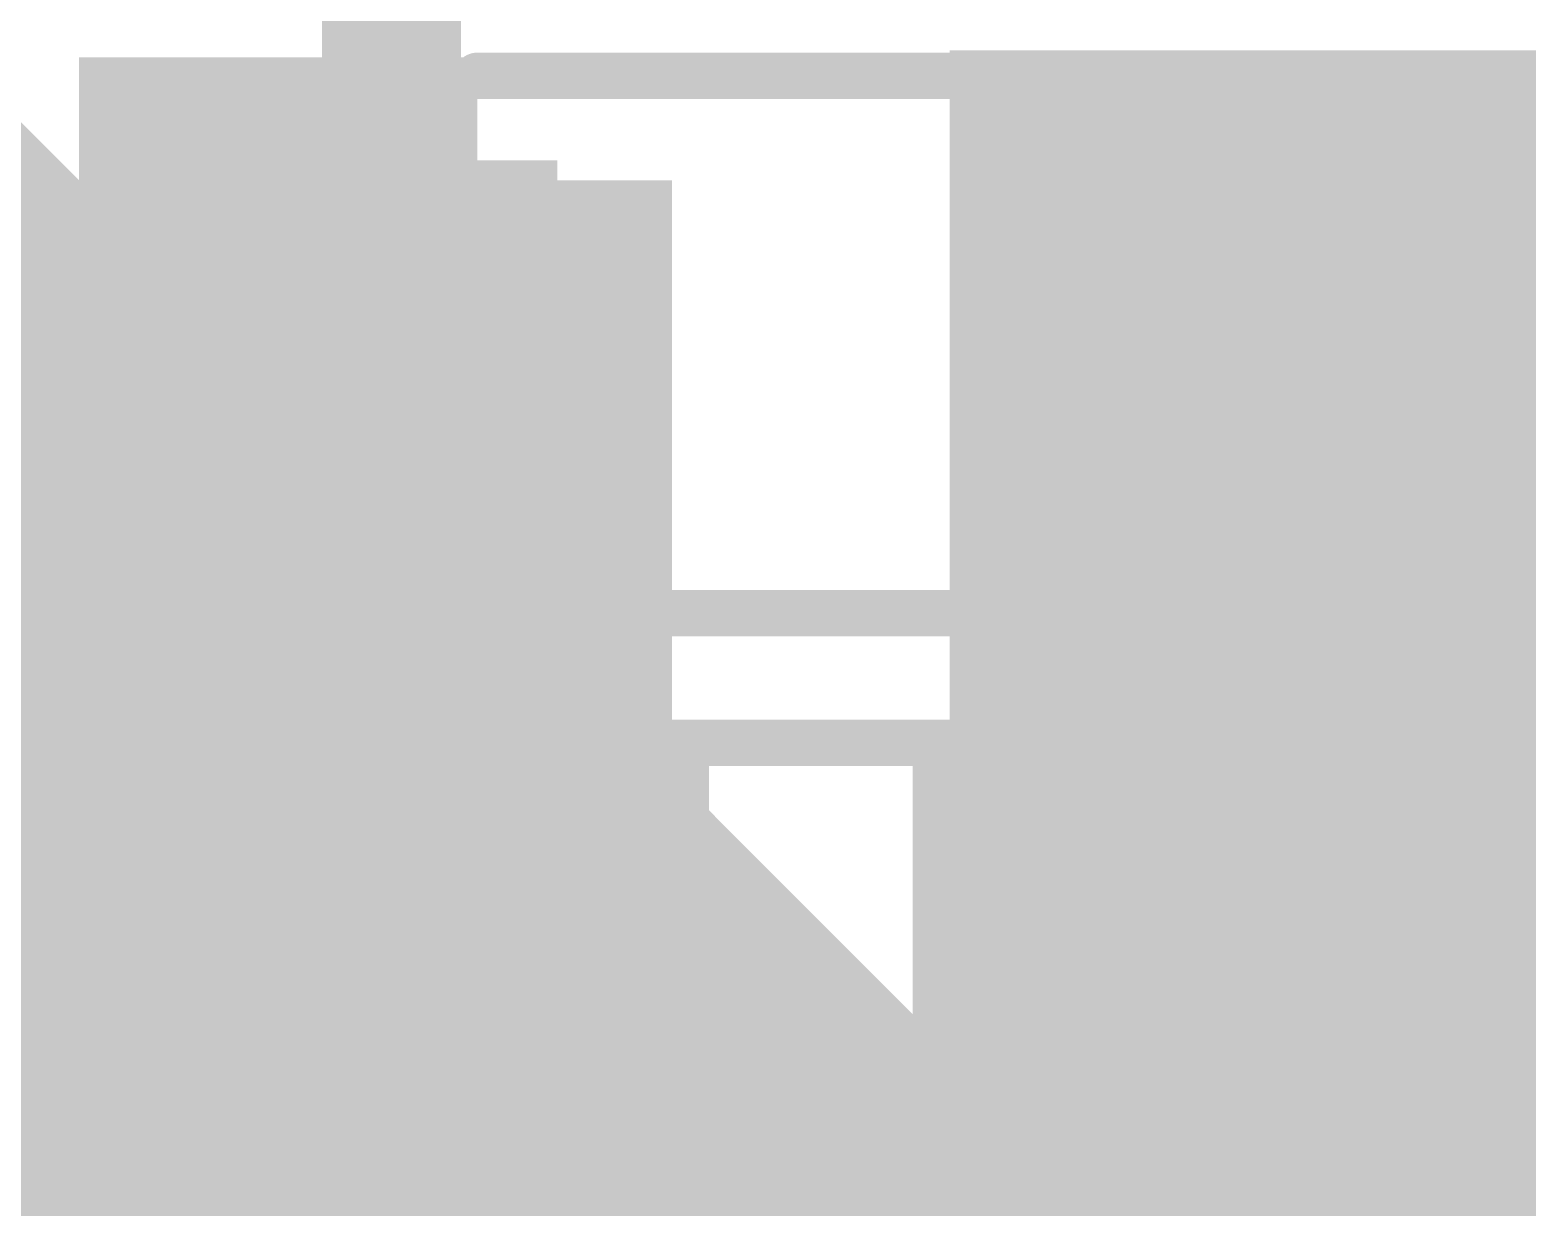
# Model space of a CAD drawing. Header units: inches. Extents: x 68 to 568, y 3 to 460.
# Drawn here: x 175.582 to 179.688, y 322.61 to 325.837 of the extents above; entities that cross this region are included whole.
import ezdxf

# ---------------------------------------------------------------- set-up
doc = ezdxf.new("R2010")
doc.units = ezdxf.units.IN
for name, color, linetype in [('Bottom Layer', 5, 'Continuous'), ('Top Layer', 1, 'Continuous'), ('Top Overlay', 2, 'Continuous'), ('Top Paste', 8, 'Continuous'), ('Top Solder', 216, 'Continuous')]:
    doc.layers.add(name, color=color, linetype=linetype)

# ---------------------------------------------------------------- blocks, each defined once
blk = doc.blocks.new('R___0603_507')
at = {"layer": 'Top Layer'}
for points in [[(-0.381, 0.4445), (-0.381, -0.4445), (-1.143, -0.4445), (-1.143, 0.4445)], [(1.143, 0.4445), (1.143, -0.4445), (0.381, -0.4445), (0.381, 0.4445)]]:
    blk.add_hatch(color=1, dxfattribs=at).paths.add_polyline_path(points)
at = {"layer": 'Top Paste'}
for points in [[(-0.381, 0.4445), (-0.381, -0.4445), (-1.143, -0.4445), (-1.143, 0.4445)], [(1.143, 0.4445), (1.143, -0.4445), (0.381, -0.4445), (0.381, 0.4445)]]:
    blk.add_hatch(color=8, dxfattribs=at).paths.add_polyline_path(points)
at = {"layer": 'Top Solder'}
for points in [[(-0.2794, 0.5461), (-0.2794, -0.5461), (-1.2446, -0.5461), (-1.2446, 0.5461)], [(1.2446, 0.5461), (1.2446, -0.5461), (0.2794, -0.5461), (0.2794, 0.5461)]]:
    blk.add_hatch(color=216, dxfattribs=at).paths.add_polyline_path(points)
at = {"layer": 'Top Overlay'}
for points in [[(-1.2192, -0.5334, 0.127, 0.127, 0), (-1.2192, 0.5334, 0.127, 0.127, 0)], [(-1.2192, 0.5334, 0.127, 0.127, 0), (1.2192, 0.5334, 0.127, 0.127, 0)], [(1.2192, -0.5334, 0.127, 0.127, 0), (1.2192, 0.5334, 0.127, 0.127, 0)], [(-1.2192, -0.5334, 0.127, 0.127, 0), (1.2192, -0.5334, 0.127, 0.127, 0)]]:
    blk.add_lwpolyline(points, format="xyseb", dxfattribs=at)
for points in [[(-1.25095, 0.5334, 0.0635, 0.0635, 1), (-1.18745, 0.5334, 0.0635, 0.0635, 1)], [(-1.25095, 0.5334, 0.0635, 0.0635, 1), (-1.18745, 0.5334, 0.0635, 0.0635, 1)], [(1.18745, 0.5334, 0.0635, 0.0635, 1), (1.25095, 0.5334, 0.0635, 0.0635, 1)], [(1.18745, 0.5334, 0.0635, 0.0635, 1), (1.25095, 0.5334, 0.0635, 0.0635, 1)], [(-1.25095, -0.5334, 0.0635, 0.0635, 1), (-1.18745, -0.5334, 0.0635, 0.0635, 1)], [(-1.25095, -0.5334, 0.0635, 0.0635, 1), (-1.18745, -0.5334, 0.0635, 0.0635, 1)], [(1.18745, -0.5334, 0.0635, 0.0635, 1), (1.25095, -0.5334, 0.0635, 0.0635, 1)], [(1.18745, -0.5334, 0.0635, 0.0635, 1), (1.25095, -0.5334, 0.0635, 0.0635, 1)]]:
    blk.add_lwpolyline(points, format="xyseb", close=True, dxfattribs=at)
blk = doc.blocks.new('SOD_323_553')
at = {"layer": 'Top Layer'}
for points in [[(-0.75, -0.45), (-1.55, -0.45), (-1.55, 0.45), (-0.75, 0.45)], [(1.55, -0.45), (0.75, -0.45), (0.75, 0.45), (1.55, 0.45)]]:
    blk.add_hatch(color=1, dxfattribs=at).paths.add_polyline_path(points)
at = {"layer": 'Top Overlay'}
for points in [[(-2.0066, 0.4826), (-0.9144, 0.4826), (-0.9144, 0.7874), (-2.0066, 0.7874)], [(-2.0066, -0.508), (-1.5748, -0.508), (-1.5748, 0.508), (-2.0066, 0.508)], [(-2.0066, -0.7874), (-0.9144, -0.7874), (-0.9144, -0.4826), (-2.0066, -0.4826)]]:
    blk.add_hatch(color=2, dxfattribs=at).paths.add_polyline_path(points)
at = {"layer": 'Top Paste'}
for points in [[(-0.75, -0.45), (-1.55, -0.45), (-1.55, 0.45), (-0.75, 0.45)], [(1.55, -0.45), (0.75, -0.45), (0.75, 0.45), (1.55, 0.45)]]:
    blk.add_hatch(color=8, dxfattribs=at).paths.add_polyline_path(points)
at = {"layer": 'Top Solder'}
for points in [[(-0.695, -0.505), (-1.605, -0.505), (-1.605, 0.505), (-0.695, 0.505)], [(1.605, -0.505), (0.695, -0.505), (0.695, 0.505), (1.605, 0.505)]]:
    blk.add_hatch(color=216, dxfattribs=at).paths.add_polyline_path(points)
at = {"layer": 'Top Overlay'}
for points in [[(-0.9144, 0.7366, 0.127, 0.127, 0), (0.9398, 0.7366, 0.127, 0.127, 0)], [(0.9398, 0.5588, 0.127, 0.127, 0), (0.9398, 0.7366, 0.127, 0.127, 0)], [(0.9398, -0.7366, 0.127, 0.127, 0), (0.9398, -0.5588, 0.127, 0.127, 0)], [(-0.9144, -0.7366, 0.127, 0.127, 0), (0.9398, -0.7366, 0.127, 0.127, 0)]]:
    blk.add_lwpolyline(points, format="xyseb", dxfattribs=at)
for points in [[(-0.9461, 0.7366, 0.0635, 0.0635, 1), (-0.8827, 0.7366, 0.0635, 0.0635, 1)], [(0.908, 0.7366, 0.0635, 0.0635, 1), (0.9715, 0.7366, 0.0635, 0.0635, 1)], [(0.908, 0.7366, 0.0635, 0.0635, 1), (0.9715, 0.7366, 0.0635, 0.0635, 1)], [(0.908, 0.5588, 0.0635, 0.0635, 1), (0.9715, 0.5588, 0.0635, 0.0635, 1)], [(0.908, -0.5588, 0.0635, 0.0635, 1), (0.9715, -0.5588, 0.0635, 0.0635, 1)], [(-0.9461, -0.7366, 0.0635, 0.0635, 1), (-0.8827, -0.7366, 0.0635, 0.0635, 1)], [(0.908, -0.7366, 0.0635, 0.0635, 1), (0.9715, -0.7366, 0.0635, 0.0635, 1)], [(0.908, -0.7366, 0.0635, 0.0635, 1), (0.9715, -0.7366, 0.0635, 0.0635, 1)]]:
    blk.add_lwpolyline(points, format="xyseb", close=True, dxfattribs=at)

msp = doc.modelspace()

# ---------------------------------------------------------------- hatches: boundary and pattern name
at = {"layer": 'Bottom Layer'}
h = msp.add_hatch(color=5, dxfattribs=at)
h.paths.add_polyline_path([(181.102, 320.04), (181.102, 291.8639), (181.096, 291.855), (181.051, 291.846), (170.7136, 291.846), (170.6711, 291.8545), (170.6626, 291.897), (170.6626, 292.7869), (170.6742, 292.7985), (170.7805, 292.9827), (170.8356, 293.1882), (170.8356, 293.401), (170.7805, 293.6065), (170.6742, 293.7907), (170.6626, 293.8023), (170.6626, 296.9702), (170.6626, 296.9702), (170.6626, 302.7984), (170.6626, 302.7984), (170.6626, 313.2703), (170.6626, 313.69), (170.5109, 313.8417), (170.5109, 313.8417), (170.5109, 313.8417), (170.5109, 313.8417), (169.7863, 314.5663), (168.91, 315.4426), (139.5477, 315.4426), (139.5477, 328.1934), (172.9486, 328.1934)])
h.paths.add_polyline_path([(150.537, 325.3269), (150.1929, 325.3269), (149.8554, 325.2598), (149.5375, 325.1281), (149.2513, 324.9369), (149.008, 324.6936), (148.8168, 324.4075), (148.6851, 324.0895), (148.618, 323.752), (148.618, 323.58), (148.618, 323.4079), (148.6851, 323.0704), (148.8168, 322.7525), (149.008, 322.4663), (149.2513, 322.223), (149.5375, 322.0318), (149.8554, 321.9001), (150.1929, 321.833), (150.537, 321.833), (150.8745, 321.9001), (151.1924, 322.0318), (151.4786, 322.223), (151.7219, 322.4663), (151.9131, 322.7525), (152.0448, 323.0704), (152.1119, 323.4079), (152.1119, 323.58), (152.1119, 323.752), (152.0448, 324.0895), (151.9131, 324.4075), (151.7219, 324.6936), (151.4786, 324.9369), (151.1924, 325.1281), (150.8745, 325.2598)], flags=0)
at = {"layer": 'Top Layer'}
for points in [[(178.1048, 314.7568), (181.3038, 314.7568), (181.3038, 325.7807), (178.1048, 325.7807)], [(176.1738, 322.9045), (177.3428, 322.9045), (177.3428, 325.4246), (176.1738, 325.4246)]]:
    msp.add_hatch(color=1, dxfattribs=at).paths.add_polyline_path(points)

# ---------------------------------------------------------------- linework, layer by layer
msp.add_lwpolyline([(176.5738, 324.9746, 0.381, 0.381, 0), (176.5738, 326.5678, 0.381, 0.381, 0)], format="xyseb", dxfattribs=at)
msp.add_lwpolyline([(176.4785, 324.9746, 0.1905, 0.1905, 1), (176.669, 324.9746, 0.1905, 0.1905, 1)], format="xyseb", close=True, dxfattribs=at)

# ---------------------------------------------------------------- block references
for name, p in [('SOD_323_553', (177.7238, 324.9746)), ('R___0603_507', (177.7238, 323.349))]:
    msp.add_blockref(name, p)

doc.saveas('drawing.dxf')
